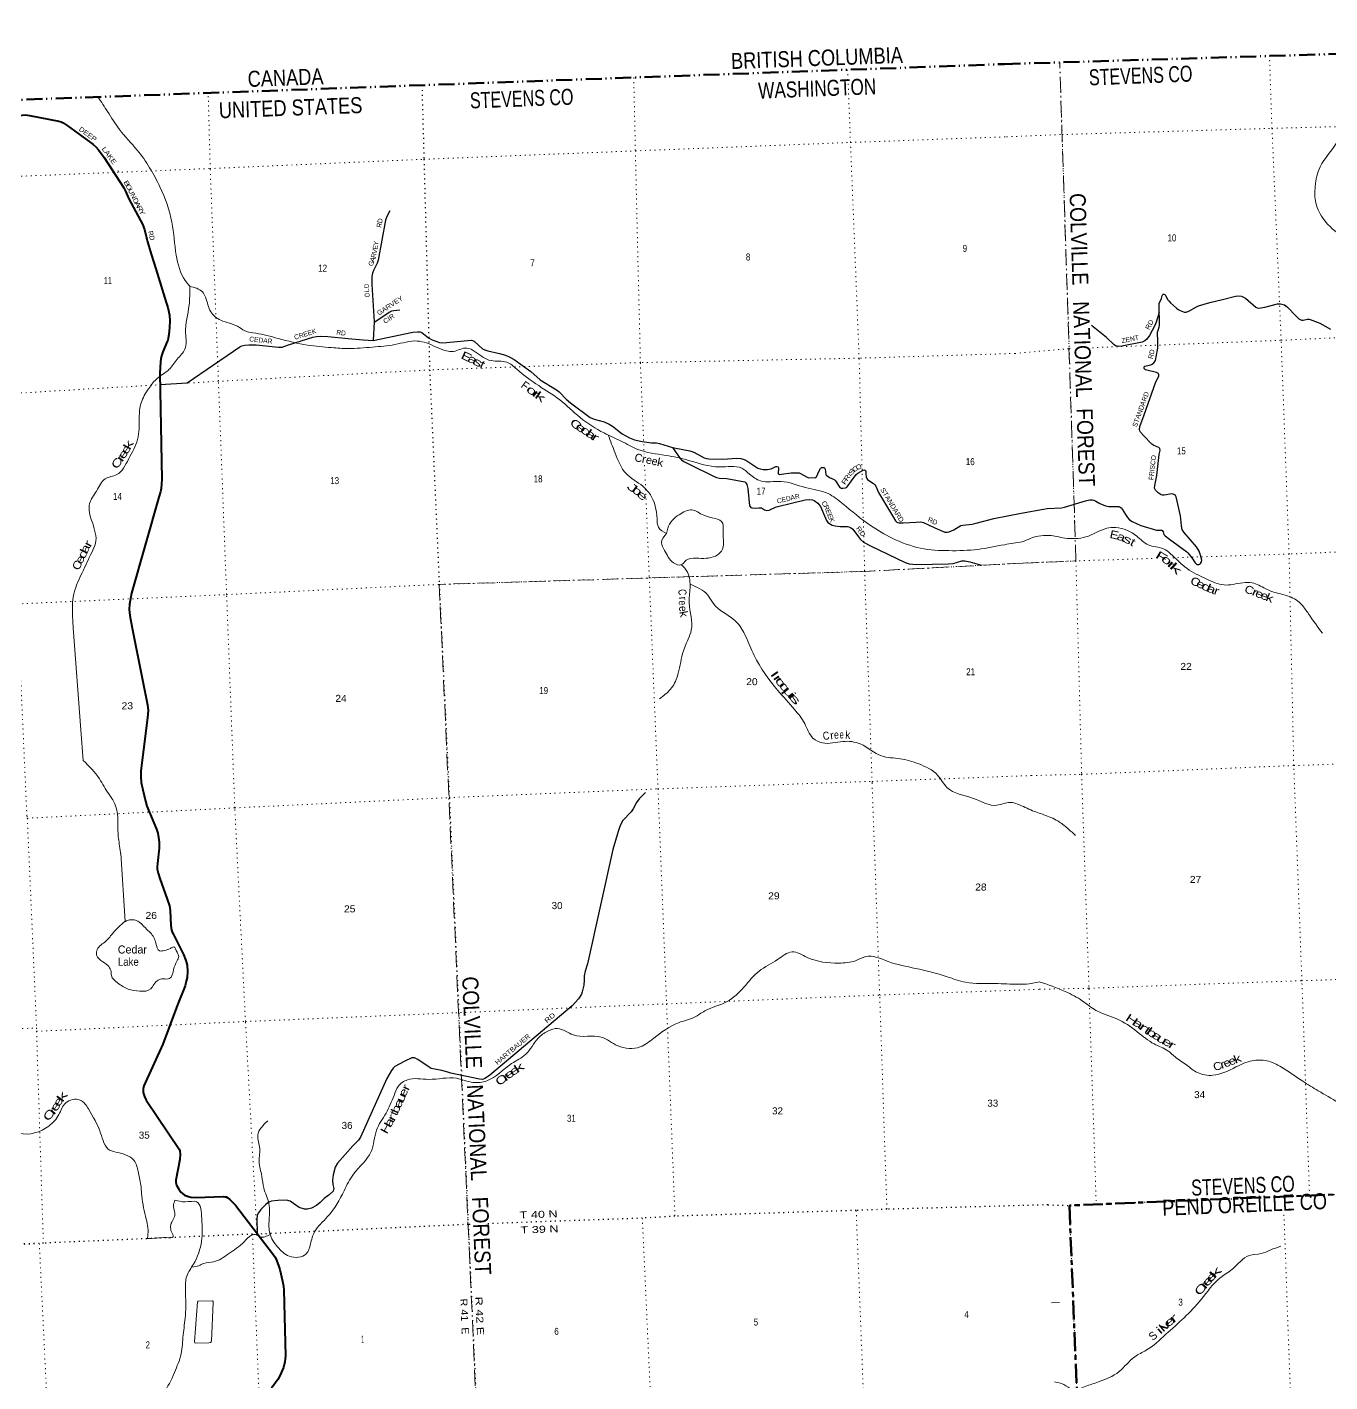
# Model space of a CAD drawing. Header units: feet. Extents: x 727543 to 978287, y 379550 to 572970.
# Drawn here: x 824345 to 856891, y 535279 to 569140 of the extents above; entities that cross this region are included whole.
import ezdxf
from ezdxf.enums import TextEntityAlignment as Align

# ---------------------------------------------------------------- set-up
doc = ezdxf.new("R2010")
doc.units = ezdxf.units.FT
doc.header["$LTSCALE"] = 80
for name, pattern in [('DASH_DOUBLE_DOT', [9.2, 5, -1.2, 0.3, -1.2, 0.3, -1.2]), ('DOT_DASHED', [7.7, 5, -1.2, 0.3, -1.2]), ('DOTTED', [1.5, 0.3, -1.2]), ('LONG_DASH_SHORT_DASH', [9.9, 6, -1.2, 1.5, -1.2])]:
    doc.linetypes.add(name, pattern=pattern)
for name, color, linetype, lineweight in [('10', 7, 'DASH_DOUBLE_DOT', 70), ('11', 7, 'LONG_DASH_SHORT_DASH', 60), ('26', 7, 'Continuous', 40), ('29', 7, 'Continuous', 25), ('39', 7, 'Continuous', 13), ('4', 7, 'Continuous', 13), ('44', 7, 'DOT_DASHED', 13), ('6', 7, 'DOTTED', 25), ('7', 7, 'DOTTED', 13)]:
    doc.layers.add(name, color=color, linetype=linetype, lineweight=lineweight)
for name, color, linetype in [('12', 7, 'Continuous'), ('27', 7, 'Continuous'), ('30', 7, 'Continuous'), ('41', 7, 'Continuous')]:
    doc.layers.add(name, color=color, linetype=linetype)

msp = doc.modelspace()

# ---------------------------------------------------------------- linework, layer by layer
at = {"layer": '10'}
for p, q in [((848764.84, 568215.64), (879052.52, 569139.66)), ((818442.32, 567115.42), (848764.84, 568215.64))]:
    msp.add_line(p, q, dxfattribs=at)
at = {"layer": '11'}
msp.add_lwpolyline([(865971.59, 568740.59), (867043.27, 540378.72), (850382.81, 539689.06), (851097.41, 521936.35)], dxfattribs=at)
at = {"layer": '26'}
for points in [[(818489.5, 566041.14), (818614.39, 566056.59), (824061.69, 566923), (824221.43, 566942.25), (824306.72, 566943.15), (824402.59, 566931.14), (825136.2, 566792.14), (825193.65, 566774.28), (825245.71, 566749.13), (825347.37, 566682.88), (825989.81, 566209.94), (826064.41, 566145.5), (826127.58, 566072.92), (826265.92, 565881.34), (826758.28, 565124.23), (826804.12, 565038.85), (826888.46, 564849.35), (827234.12, 564195.4), (827262.13, 564125.01), (827277.21, 564080.42), (827353.55, 563773.47), (827456.1, 563442.67), (827557.3, 563097.66), (827818.39, 562259.58)], [(827818.39, 562259.58), (827858.93, 562129.44), (827901.2, 561937.15), (827910.99, 561795.29), (827905.69, 561630), (827885.86, 561453.96), (827871.5, 561364.13), (827859.83, 561314.73), (827847.62, 561279.44), (827734.48, 561025.33), (827716.2, 560975.19), (827700.04, 560919.5), (827687.47, 560851.24), (827675.94, 560769.78), (827662.88, 560492.13), (827714.05, 557841.55), (827692.64, 557612.03), (827674.01, 557521.43), (827636.59, 557388.95), (826948.89, 554988.33), (826903.1, 554719.23), (826893, 554580.56), (826908.65, 554432.36), (826970.13, 554115.79), (827353.71, 552204.94), (827365.2, 552063.67), (827353.31, 551873.29), (827187.46, 550552.81), (827183.87, 550398.31), (827194.64, 550258.19), (827232.69, 550075.95), (827298.68, 549791.95), (827334.68, 549672.53), (827576.12, 549095.39), (827607.58, 548989.86), (827630.51, 548885.66), (827643.49, 548767.09), (827641.14, 548619.24), (827598.61, 548233.54), (827591.43, 548154.49), (827597.36, 548095.45), (827616.56, 547996.4), (827658.94, 547861.79), (827847.26, 547340.96), (827899.35, 547179.65), (827919.99, 547064.01), (827938.94, 546686.11), (827955.89, 546571.77), (827972.06, 546516.09), (828002.25, 546458.6), (828159.03, 546148.84)], [(828160.47, 546145.98), (828254.09, 545961.01), (828313.18, 545811.86), (828343.71, 545695.08), (828350.89, 545540.59), (828340.11, 545389.68), (828322.16, 545296.26), (828291.07, 545182.23), (828099.63, 544706.01), (827738.62, 543718.22), (827260.93, 542678.37), (827243.13, 542603.31), (827246.43, 542515.91), (827275.44, 542412.88), (827322.41, 542319.33), (828143.84, 541096.62), (828160.58, 541052.93), (828171.35, 540973.88), (828158.02, 540840.48), (828061.37, 540324.29), (828062.73, 540265.16), (828079.78, 540199.59), (828136.87, 540095.34), (828188.4, 540020.84), (828223.41, 539987.61), (828278.17, 539948.98), (828328.66, 539926.51), (828378.72, 539911.25), (828431.68, 539897.78), (828570.63, 539891.52), (829240.15, 539911.24), (829286.29, 539908.56), (829320.4, 539903.17), (829356.31, 539883.41), (829411.42, 539834.46), (829551.2, 539697.54), (830498.8, 538454.54), (830540.38, 538393.21), (830574.49, 538324.94), (830635.99, 538159.77), (830657.08, 538089.6), (830725.87, 537798.04), (830747.74, 537675.5), (830756.65, 537575.05), (830796.47, 535928.92), (830783.65, 535778.4), (830745.69, 535637.34), (830657.97, 535429.88), (830608.37, 535339.62), (830451.2, 535119.82)]]:
    msp.add_lwpolyline(points, dxfattribs=at)
at = {"layer": '29'}
for points in [[(833403.11, 564544.74), (833334.56, 564409.52), (833297.62, 564310.69), (833117.36, 563314.33), (833086.43, 563239.86), (832997.58, 563052.88), (832972.57, 562986.2), (832956.01, 562903.86), (832952.55, 562703.51), (833013.7, 561775.13), (832986.69, 561309.04)], [(852592.94, 561284.25), (852593.63, 561312.98), (852584.22, 561471.75), (852585.69, 561518.75), (852623.18, 561636.64), (852631.01, 561691.03), (852624.37, 562182.25), (852625.2, 562220.78), (852627.55, 562237.53), (852630.23, 562246.91), (852680.62, 562359.58), (852702.18, 562425.75), (852715.57, 562452.54), (852726.63, 562462.6), (852734.66, 562464.61), (852744.36, 562464.61), (852763.77, 562457.9), (852771.48, 562452.56), (852779.17, 562444.51), (852785.2, 562431.1), (852846.58, 562323.46), (852873.56, 562286.41), (852907.05, 562250.26), (853057.01, 562112.27), (853103.9, 562081.24), (853148.72, 562057.35), (853233.07, 562023.85), (853258.51, 562018.49), (853277.25, 562017.15), (853298.67, 562017.15), (853316.82, 562022.69), (853346.87, 562034.57), (853561.58, 562150.63), (853610.64, 562169.88), (853895.36, 562259.72), (854208.31, 562331.78)], [(854208.31, 562331.78), (854532.48, 562416.4), (854612.93, 562425.38), (854679.76, 562416.4), (854736, 562389.61), (854785.86, 562361.31), (855042.61, 562137.74), (855072.06, 562121.66), (855114.91, 562116.3), (855267.35, 562143.55), (855580.02, 562223.65), (855621.01, 562226.16), (855653.15, 562223.48), (855754.91, 562196.69), (855792.39, 562175.25), (855831.94, 562140.37), (856052.61, 561912.9), (856115.08, 561851.04), (856164.23, 561820.37), (856187.38, 561816.2), (856224.87, 561818.88), (856330.35, 561838.63), (856372.15, 561837.64), (856396.25, 561832.28), (856636.92, 561743.28), (856903.28, 561590.02)], [(833014.45, 561763.81), (833407.94, 562022.72), (833407.94, 562022.72), (833460.38, 562047.88), (833504.91, 562059.33), (833655.14, 562069.29)], [(852626.73, 562007.31), (852553, 561767.98), (852518.45, 561679.81), (852388.21, 561433.26), (852317.35, 561339.26), (852266.47, 561299.07), (852202.94, 561269.27), (851694.2, 561165.75), (851621.12, 561159.73), (851572.92, 561165.09), (851532.75, 561175.81), (851500.29, 561196.81), (851309.08, 561385.09), (850935.34, 561683.4)], [(827668.44, 560204.32), (828344.55, 560245.68), (829661.06, 561151.05), (829710.37, 561170.82), (829783.08, 561191.48), (829884.98, 561200.65), (830063.89, 561200.72), (830621.74, 561140.99), (830712.96, 561143.2), (830876.87, 561201.18), (831481.34, 561390.97), (831571.44, 561409.46), (831673.65, 561417.98), (831858.91, 561409.46), (832366.3, 561355.37), (832737.54, 561321.07), (832986.69, 561309.04), (833980.99, 561513.69), (834096.87, 561524.53), (834165.01, 561524.53), (834205.63, 561508.94), (834373.96, 561372.9), (834467.38, 561324.24), (834646.24, 561260.32), (834734.07, 561247.22), (835350.91, 561307.97), (835442.63, 561311.46), (835515.42, 561287.09), (835723.87, 561099.78), (835779.07, 561070.69), (835851, 561047.33), (836144.32, 560984.17), (836294.38, 560938.59), (836404.24, 560891.59), (836511.57, 560832.05), (836927.75, 560534.64), (837159.17, 560325.84), (837567.95, 560074.34), (837635.88, 560020.25), (837812.29, 559841.69), (837916.95, 559751.78), (838415.23, 559383.17), (838510.59, 559336.77), (838757.52, 559270.06), (838883.69, 559216.97), (838969.28, 559165.79), (839214.17, 558977.66), (839393.61, 558872.32), (839522.5, 558820.66), (839710.03, 558783.63), (839945.65, 558752.95), (840067.61, 558746.09), (840140.39, 558735.09), (840469.46, 558630.63)], [(849177.81, 556992.13), (849739.85, 557089.79), (849824.21, 557104.34), (850182.63, 557124.37), (850258.01, 557139.17), (850782.85, 557302.62), (850848.46, 557316), (850895.32, 557324.05), (850962.27, 557321.37), (850994.4, 557313.33), (851041.26, 557294.57), (851143.14, 557234.61), (851181.84, 557214.2), (851283.6, 557174), (851368.71, 557158.4), (851590.2, 557160.61), (851622.34, 557155.25), (851652.5, 557142.76), (851678.57, 557123.1), (851705.35, 557090.94), (851781.3, 556958.22), (851833.88, 556881.95), (851887.44, 556823), (851948.03, 556781.12), (852170.2, 556686.65), (852556.88, 556563.09), (852590.23, 556563.29), (852664, 556568.45), (852694.7, 556563.14), (852725.58, 556528.26), (852744.39, 556460.25), (852773.78, 556423.76), (852882.92, 556344.54), (853313.36, 556027.21), (853342.7, 555997.06), (853439.36, 555871.74), (853525.99, 555746.05), (853546.32, 555724.43), (853570.42, 555711.03), (853617.71, 555707.16), (853645.4, 555719.07), (853661.47, 555732.47), (853681.74, 555774), (853688.25, 555818.21), (853658.08, 555938.29), (853623.98, 556037.92), (853558.54, 556148.1), (853238.73, 556514.88), (853203.57, 556587.21), (853185.04, 556676.04), (853162.46, 556926.98), (853052.1, 557396.22), (853036.21, 557431.24), (853012.11, 557452.67), (852974.62, 557468.75), (852939.02, 557472.59), (852747.23, 557441.29), (852709.52, 557441.96), (852677.39, 557452.67), (852602.66, 557498.35), (852532.79, 557567.89), (852511.36, 557613.44), (852514.05, 557682.38), (852563.76, 557934), (852624.31, 558457.93), (852650.61, 558553.92), (852643.47, 558603.67), (852618.47, 558634.31), (852494.2, 558680.7), (852445.76, 558712.01), (852230.52, 558932.75), (852157.9, 559014.79), (852143.17, 559046.94), (852136.47, 559079.1), (852146.56, 559157.24), (852251.15, 559449.16), (852546.63, 560271.88), (852615.94, 560419.49), (852618.47, 560450.97), (852607.76, 560475.09), (852589.02, 560491.17), (852560.77, 560506.06), (852313.81, 560561.34), (852284.42, 560574.23), (852267.68, 560587.63), (852254.97, 560603.7), (852251.62, 560619.78), (852254.97, 560647.91), (852270.2, 560662.44), (852379.87, 560686.66), (852418.31, 560698.82), (852447.1, 560713.56), (852495.3, 560751.07), (852521.25, 560782.56), (852530.78, 560806), (852587.79, 561071.05), (852593.05, 561116.82), (852592.94, 561284.25)], [(840469.46, 558630.63), (840766.62, 558573.66), (840898.08, 558547.94), (841003.18, 558514.7), (841255.81, 558377.49), (841315.43, 558356.18), (841376.82, 558346.99), (841729, 558338.35), (842073.49, 558364.7), (842175.33, 558357.09), (842256.62, 558334.87), (842322.86, 558299.24), (842601.57, 558117.54), (842657.17, 558097.87), (842733.59, 558083.44), (842840.06, 558080.25), (842882.65, 558087.71), (842932.12, 558100.85), (843050.87, 558156.96), (843075.83, 558158.17), (843104.11, 558147.37), (843117.57, 558119.09), (843105.64, 557991.28), (843108.37, 557977.98), (843121.14, 557968.39), (843150.95, 557960.93), (843193.51, 557963.83), (843429.07, 557995.85), (843491.65, 557999.29), (843589.61, 558000.35), (843630.07, 557996.09), (843666.1, 557983.43), (843828.1, 557887.42), (843871.94, 557874.91), (844041.5, 557884.54), (844062.33, 557898.08), (844132.97, 558053.4), (844166.67, 558109.02), (844190.09, 558130.33), (844209.14, 558134.79), (844245.46, 558132.46), (844264.62, 558123.93), (844283.78, 558094.1), (844299.83, 557961.81), (844309.34, 557944.95), (844322.11, 557930.04), (844389.31, 557885.87), (844504.45, 557828.98), (844537.18, 557802.19), (844652.17, 557634.94), (844679.23, 557620.34), (844724.57, 557613.63), (844790.58, 557622.15), (844811.87, 557632.81), (844829.94, 557649.57), (844936.09, 557802.74), (845054.62, 557954.55), (845097.73, 557990.09), (845228.72, 558065.19), (845265.43, 558071.74), (845289.66, 558057.08), (845299.5, 558039.78), (845296.78, 557964.28), (845308.02, 557898.08), (845325.05, 557859.73), (845341.48, 557836.3), (845424.5, 557772.29), (845486.89, 557729.76), (845524.08, 557696.69), (845546.51, 557663.7), (845611.33, 557505.39), (846041.32, 556797.47), (846070.34, 556766.68), (846119.31, 556751.76), (846233.1, 556747.15), (846557.95, 556769.98), (846672.95, 556775.2), (846736.26, 556759.67), (847021.76, 556627.48), (847269.17, 556518.45), (847292.6, 556514.19), (847326.86, 556514.14), (847377.77, 556526.97), (847498.72, 556576.43), (847669.5, 556680.38), (847721.29, 556695), (847953.07, 556718.81), (848057.04, 556740.04), (848496.39, 556862.09), (849177.81, 556992.13)], [(840469.46, 558630.63), (840660.4, 558361.84), (840693.67, 558325.29), (840753.29, 558286.94), (840936.94, 558194.98), (841473.02, 557924.72), (841568.06, 557886.06), (841643.37, 557869.32), (841825.97, 557854.1), (842271.54, 557773.7), (842303.47, 557750), (842329.03, 557707.38), (842349.77, 557610.42), (842388.65, 557176.83), (842422.16, 557135.47), (842452.53, 557121.43), (842529.96, 557116.77), (842627.14, 557125.7), (842693.53, 557124.18), (842767.68, 557074.56), (842823.22, 557055.63), (842886.93, 557066.04), (843038.92, 557137.57), (843099.86, 557159.79), (843782.97, 557325.89), (843896.25, 557332.38), (843964.39, 557325.98), (844007.95, 557311.04), (844100.67, 557238.63), (844132.94, 557203.63), (844166.78, 557156.48), (844313.94, 556805.35), (844351.93, 556761.34), (844411.97, 556715.54), (844458.4, 556693.16), (844535.06, 556671.85), (844658.69, 556654.89), (844842.53, 556660.94), (844873.98, 556653.89), (844914.09, 556633.5), (844972.35, 556588.35), (845111.99, 556402.82), (845165.36, 556330.94), (845241.8, 556269.56), (845412.89, 556172.04), (846276.89, 555757.77), (846380.36, 555722.5), (846562.78, 555710.3), (847361.22, 555722.42), (847477.86, 555736.47), (847692.41, 555798.04), (847771.71, 555796.13), (847895.37, 555776.4), (848183.72, 555688.57)], [(839794.92, 550010.39), (839637.49, 549855.67), (839568.62, 549760.23), (839484.17, 549599.98), (839434.72, 549529.29), (839229.71, 549308.15), (839160.51, 549182.36), (839107.31, 549035.12), (838978.56, 548587.93), (838347.39, 545729.47), (838283.2, 545547.32), (838260.21, 545431.3), (838257.65, 545317.2), (838249.88, 545194.31), (838215.06, 545027.42), (838198.03, 544967.76), (838121.37, 544856.96), (837959.57, 544679.11), (835899.89, 542938.64), (835779.06, 542862.59), (835719.44, 542841.28), (835646.21, 542843.32), (834927.31, 542994.7), (834853.58, 543021.52), (834701.6, 543062.88), (834441.82, 543114.02), (834386.47, 543141.66), (834103, 543334.59), (834020.2, 543380.35), (833951.96, 543376.14), (833764.88, 543285.04), (833534.7, 543158.76), (833487.86, 543118.28), (833448.62, 543064.28), (833332.1, 542858.18), (832674.43, 541398.77), (832626.7, 541322.07), (832477.86, 541175.59), (832095.65, 540748.38), (832044.14, 540642.35), (831994.13, 540455.81), (831971.74, 540318.48), (831983.93, 540214.78), (832005.81, 540109.67), (831991.51, 540047.16), (831889.48, 539952.78), (831767.32, 539866.77), (831669.26, 539763.5), (831575.68, 539687.78), (831447.49, 539620.69), (831349.97, 539594.03), (831277.57, 539598.29), (831143.45, 539641.02), (830915.57, 539794.32), (830823.95, 539822.66), (830605.77, 539815.48), (830451.37, 539798.58), (830368.87, 539763.18), (830298.05, 539709.09), (830182.45, 539591.19), (830123.44, 539508.8), (830092.19, 539446.64), (830079.65, 539337.01), (830088.04, 538993.35)]]:
    msp.add_lwpolyline(points, dxfattribs=at)
at = {"layer": '39'}
msp.add_line((826685.47, 548485.36), (826790.22, 546785.32), dxfattribs=at)
msp.add_lwpolyline([(825497.67, 554129.42), (825689.46, 551572.65), (825748.36, 550811.95)], dxfattribs=at)
msp.add_lwpolyline([(828529.49, 536279.34), (828604.65, 537278.17), (828612.33, 537293.34), (828625.97, 537301.28), (828973.78, 537305.07), (828985.28, 537300.64), (828991.35, 537292.13), (828995.52, 537267.48), (828951.27, 536300.91), (828946.41, 536281.47), (828926.48, 536262.61), (828888.1, 536254.72), (828553.17, 536243.86), (828533.37, 536259.59)], close=True, dxfattribs=at)
for points in [[(857730.25, 568488.42), (857689.39, 568154.22), (857677.69, 567632.99), (857347.84, 567110.78), (857247.27, 566753.47), (857066.1, 566258.61), (856649.19, 565649.19), (856524.63, 565157.03), (856540.1, 564746.49), (856746.9, 564318.73), (857183.65, 563914.09), (857420.41, 563708.59), (857569.83, 563421.94), (858095.73, 562762.22), (858625, 562201.93), (859087.33, 561387.23), (859307.11, 560856.76), (859491.78, 560638.65), (859843.31, 560150.93), (860182.89, 559701.14), (860522.38, 559295.91), (860754.33, 559021.3), (861120.42, 558866.53), (861512.3, 558510.4), (861955.39, 557929.79), (862379.41, 557281.42), (862841.56, 556683.49)], [(826116.31, 567387.56), (826356.93, 567026.44), (826651.99, 566580.81), (827093.46, 566066.14), (827662.43, 565147.72), (827963, 564263.09), (828069.01, 563437.48), (828296.82, 562802.95), (828407.61, 562663.67)], [(828407.61, 562663.67), (828392.28, 562189.44), (828304.85, 561495.75), (828288.87, 561088.28), (828094.46, 560841.68), (827888.58, 560578.42), (827605.69, 560368.76), (827381.55, 560106.79), (827191.77, 559745), (827145.72, 559380.86), (827105.12, 558830.73), (826877.88, 558343.97), (826585.99, 557955.83), (826296.86, 557851.17), (826080.57, 557544.99), (825905, 557232.34), (825967.95, 556773.38), (826054.19, 556238.44), (825960.12, 556012.04), (825719.63, 555502.49), (825519.3, 555000.62), (825475.37, 554533.34), (825497.67, 554129.42)], [(828407.61, 562663.67), (828722.89, 562520.43), (828803.14, 562386), (828933.05, 562022.83), (829184.19, 561814.27), (829603.05, 561661), (829783.47, 561550.82), (830055.03, 561488.81), (830612.59, 561357.28), (831353.56, 561192.6), (831952.88, 561129.53), (832358.45, 561105.26), (832973.99, 561142.01), (833531.84, 561204.8), (834092.67, 561294.01), (834323.25, 561244.54), (834818.79, 561045.75), (834999.36, 561032.73), (835329.69, 561118.8), (835537.83, 561023.9), (835937.06, 560805.08), (836329.15, 560764.08), (836578.99, 560587.86), (837125.47, 560178.59), (837643.25, 559828.9), (838160.89, 559382.04), (838759.07, 558995.08), (839188.03, 558791.61), (839598.9, 558585.4), (840300.84, 558435.35), (840870.28, 558310.36), (841645.58, 558147.05), (842197.15, 558114.46), (842393.18, 557968.47), (842665, 557799.2), (843179.39, 557785.35), (843784.31, 557633.45), (844354.88, 557480.17), (844721.16, 557225.62), (845416.57, 556684.67), (845957.29, 556368.28), (846667.41, 556115.33), (847367.8, 556054.28), (848098.79, 556087.55), (848763.75, 556203.19), (849206.01, 556271.75)], [(838863.7, 558943.09), (839034.11, 558494), (839307.54, 557982.73), (839724.97, 557663.44), (839917.78, 557446.48), (840081.19, 556853.9), (840116.06, 556640.75), (840318.27, 556480.95)], [(840320.57, 556484.98), (840192.08, 556259.22), (840270.81, 556061.99), (840491.6, 555753.05), (840691.81, 555704.38), (840808.77, 555814.31), (841061.64, 555864.9), (841538.86, 555920.41), (841691.68, 556043.91), (841731.25, 556519.11), (841722.48, 556737.36), (841247.06, 556938.97), (840952.31, 557074.94), (840635.55, 556952.98), (840465.11, 556814.6), (840349.79, 556613.66), (840320.57, 556484.98)], [(849206.01, 556271.75), (849599.25, 556417.32), (849874.07, 556434.46), (850272.34, 556370.37), (850791.94, 556397.15), (851316.66, 556614.61), (851540.74, 556633.39), (852067.93, 556415.39), (852353.9, 556198.05), (852733.48, 556100.66), (852909.59, 555977.36), (853324.48, 555606.11), (853798.7, 555351.15), (854245.78, 555198.21), (854713.48, 555250.88), (854948.63, 555249.93), (855277.75, 555105.56), (855655.02, 554971.58), (855882.94, 554909.5), (856190.86, 554699.29), (856355.5, 554476.17), (856705, 553988.36)], [(840693.09, 555704.1), (840840.99, 555516.04), (840905.47, 555119.88), (840884.06, 554746.61), (840937.69, 554066.66), (840859.61, 553844.94), (840720.49, 553481.13), (840591.34, 552919.36), (840418.44, 552590.62), (840142.75, 552352.91)], [(840908.09, 555214.9), (841347.43, 554945.27), (841483.12, 554740.2), (842087.38, 554252.28), (842295.09, 553916.5), (842508.56, 553437.25), (843100.14, 552560.21), (843515.66, 552087.01), (843770.63, 551732.88), (843977.46, 551368.73), (844214.93, 551248.68), (844723.25, 551285.2), (845158.65, 551223.67), (845688.62, 550923.04), (846154.64, 550854.64), (846621.15, 550723.51), (847091.66, 550442.77), (847324.48, 550136.33), (847990.98, 549861.4), (848572.31, 549692.36), (848903.21, 549764.28), (849089.12, 549719.09), (849463.49, 549550.62)], [(825748.36, 550811.95), (826151.28, 550350.39), (826382.91, 549973.07), (826485.95, 549825.38), (826610.05, 549405.3), (826614.01, 549055.3), (826653.68, 548672.32), (826684.67, 548454.97)], [(849463.49, 549550.62), (849789.16, 549438.8), (850133.49, 549272.87), (850360.83, 549095.29), (850536.64, 548935.51)], [(826786.1, 546787.18), (826495.96, 546506.39), (826314.22, 546296.72), (826096.13, 546085.6), (826081.46, 545947.38), (826237.91, 545779.57), (826386.43, 545657.99), (826442.04, 545532.7), (826450.06, 545433.84), (826604.97, 545253.83), (826872.26, 545096.52), (827161.58, 545045.34), (827432.46, 545100.7), (827510.89, 545213.13), (827621.79, 545322.82), (827742, 545351.91), (827903.5, 545360.39), (828005.73, 545585.1), (828088.25, 545796.87), (828132.1, 545913.99), (828089.33, 546021.58), (828007.22, 546151.88), (827925.79, 546114.22), (827776.1, 546063.71), (827655.24, 546050.78), (827562.37, 546247.44), (827426.75, 546501.1), (827298.34, 546625.5), (827113.62, 546792.18), (826990.73, 546829.77), (826877.87, 546819.19), (826778.42, 546776.75)], [(833511.49, 542435.23), (833615.58, 542664.05), (833845.64, 542829.1), (834379.26, 542840.32), (835070.01, 542867.93), (835488.94, 542763.24), (835826.72, 542803.87), (836447.09, 543234.69), (836803.9, 543467.55), (837109.5, 543868.57), (837353.15, 544046.11), (837597.28, 544112.55), (837990.2, 543950.14), (838688.33, 543895.07), (839099.52, 543680.77), (839663.04, 543652.7), (840000.29, 543868.59), (840619.88, 544257.68), (841014.91, 544394.92), (841275.67, 544551.07), (841832.67, 544785.86), (842253.19, 545144.74), (842631.45, 545548.47), (843093.35, 545834.11), (843453.71, 546028.66), (843833.54, 545890.02), (844628.23, 545747.72), (845040.57, 545806.71), (845291.32, 545909.84), (845856.64, 545786.72), (846539.28, 545613.63), (847328.49, 545406.35), (847787.17, 545268.84), (848531.02, 545233.81), (849110.29, 545216.49), (849376.9, 545227.15), (849628.73, 545280.88)], [(849628.73, 545280.88), (850278.11, 545037.38), (850713.05, 544798.78), (851044.37, 544565.37), (851569.25, 544353.34), (852079.09, 544031.19), (852501.02, 543725.1), (852841.41, 543556.96), (853027.24, 543399.68), (853316.68, 543194.66), (853576.65, 543012.56), (853969.04, 542944.13), (854542.97, 543149.76), (854953, 543307.06), (855315.93, 543304.09), (855680.2, 543145.18), (856215.75, 542793.87), (856597.92, 542556.8), (857102.37, 542262.75)], [(819393.16, 541661.24), (819766.93, 541839.15), (820044.6, 541876.57), (820637.27, 541928.6), (820997.37, 541878.23), (821302.55, 541734.58), (821496.8, 541582.45), (821852.62, 541487.38), (822190.66, 541432.08), (822620.46, 541459.38), (823198.56, 541672.75), (823492.7, 541753.33), (823703.33, 541696.98), (824156.69, 541490.44), (824885.71, 541673.41), (825137.23, 541958.73), (825311.43, 542255.13), (825666.82, 542321.97), (825875.95, 542101.61), (826179.45, 541496.42), (826404.79, 541074.31), (826619.78, 541010.04), (827035.42, 540785.8), (827125.89, 540497.96), (827192.21, 540156.53), (827209.71, 539922.44), (827319.87, 539345.95), (827357.21, 538920.38), (827343.88, 538860.63)], [(830354.73, 541803.01), (830108.07, 541447.04), (830158.07, 541109), (830142.79, 540784.55), (830207.91, 540422.83), (830256.2, 540127.23), (830385.23, 539735.68), (830391.3, 539333.14), (830409.23, 538987.75), (830600.61, 538655.37), (830895.22, 538422.24), (831317.83, 538477.59), (831425.14, 538726.79), (831522.35, 539026.18), (831852.86, 539409.79), (832263.79, 540057.72), (832497.91, 540473.9), (832938.66, 541033.96), (833074.84, 541571.73), (833310.66, 541996.08), (833511.49, 542435.23)], [(825454.55, 520961.61), (825352.67, 521148.25), (825415.73, 521341.03), (825437.56, 522005.79), (825410.42, 522328.54), (825402.07, 522486.08), (825289.51, 522568.62), (825368.23, 522774.17), (825420.28, 523089.97), (825385.34, 523254.54), (825335.38, 523390.18), (825432.25, 523396.08), (825518.6, 523462.27), (825633.39, 523877.74), (825614.6, 524093.56), (825622.65, 524245.68), (825827.25, 524440.07), (826226.96, 524662.5), (826284.09, 524952.2), (826287.95, 525057.6), (826374.85, 525210.85), (826347.43, 525339.29), (826385.19, 525557.38), (826445.02, 525729.78), (826527.84, 526085.28), (826616.99, 526283.15), (826857.78, 527237.99), (826865.28, 527303.06), (826991.8, 528030.69), (826914.36, 528246.19), (826845.55, 528498.47), (826822.59, 529321.33), (826720.25, 530357.58), (826706.29, 530654.56), (826776.63, 530766.67), (826788.8, 530916.93), (826844.12, 531000.1), (826804.42, 531132.1), (826854.65, 531241.38), (826812.8, 531628.32), (826860.35, 531804.29), (826864.83, 531994.73), (826967.49, 532108.13), (826993.04, 532378.34), (827107.02, 532461.84), (827175.3, 532776.27), (827097.6, 533048.43), (827153.65, 533164.01), (827138.42, 533341.52), (826978.19, 533452.51), (826951.23, 533720.62), (827061.85, 533988.17), (827276.33, 534440.01), (827477.68, 534765.83), (827733.17, 535002.73), (828024.23, 535512.28), (828189.58, 535978.34), (828243.37, 536452.09), (828298.77, 536936.02), (828301.46, 537573.7), (828333.86, 537925.15), (828501.92, 538223.33), (828701.51, 538793.98), (828709.07, 539361.01), (828578.98, 539778.83), (828293.71, 539779.57), (828039.05, 539824.04)], [(827339.37, 538860.97), (827579.76, 538873.26), (827821.84, 538886.33), (827990.35, 538907.29), (827951.64, 539029.15), (827972.83, 539307.29), (828034.28, 539439.28), (828003.13, 539660.68), (828039.05, 539824.04)], [(828461.68, 538148.88), (828633.05, 538182.02), (828760.12, 538241.75), (829003.38, 538279.81), (829371.66, 538478.72), (829768.2, 538779.96), (829951.72, 538945.17), (830048.18, 538961.17), (830188.28, 538897.96), (830285.07, 538905.87), (830413.79, 538966.24)], [(850014.91, 535277.44), (850242.34, 535217.84), (850461.1, 535092.52), (850775.99, 535162.23), (851106.87, 535279.29), (851623.6, 535536.89), (852015.36, 535908.07), (852301.56, 536069.6), (852795.29, 536469.95), (853248.01, 536880.51), (853678, 537342.65), (854152.97, 537881.9), (854454.77, 538098.87), (854874.45, 538436.94), (855170.08, 538485.47), (855400.9, 538575.48), (855661.96, 538668.95)]]:
    msp.add_spline(points, degree=3, dxfattribs=at)
at = {"layer": '4'}
msp.add_line((849938.34, 537255.32), (850140.2, 537263.15), dxfattribs=at)
at = {"layer": '44'}
for points in [[(849225.94, 555742.97), (850546.86, 555798.47), (850140.62, 568257.61)], [(849225.94, 555742.97), (845273.61, 555536.67), (834640.52, 555210.72), (834666.27, 554661.66), (835598.6, 533933.07), (836106.9, 521361)]]:
    msp.add_lwpolyline(points, dxfattribs=at)
at = {"layer": '6'}
for q in [(819507.15, 538544.93), (819512.02, 538413.9)]:
    msp.add_line((824649.54, 538741.28), q, dxfattribs=at)
for points in [[(849844.09, 539704.2), (850382.81, 539689.06), (851057.27, 539720.81), (855727.24, 539908.61), (856382.49, 539938.08), (861077.48, 540131.54), (861713.91, 540156.75), (866465.44, 540354.28), (867043.27, 540378.72), (866929.33, 543387.31), (866840.17, 545700.05), (866725.49, 548740.34), (866640.37, 551008.14), (866525.8, 554091.53), (866441.18, 556328.73), (866322.15, 559445.36), (866239.56, 561668.45), (866121.72, 564767.25), (866037.35, 566968.66), (865971.59, 568740.59)], [(834207.01, 567687.42), (834258.03, 565836.46), (834400.88, 560571.62), (834640.52, 555210.72), (834892.22, 549879.51), (835129.11, 544504.23), (835363.57, 539216.45), (835595.92, 534062.2), (835599.18, 533930.77), (835814.27, 528717.47), (835814.27, 528605.65), (836030.49, 523337.32), (836034.13, 523164.73), (836106.9, 521361)], [(849844.09, 539704.2), (845824.37, 539593.94), (845056.79, 539565.28), (840529.06, 539420.69), (839713.73, 539371.9), (835824.47, 539231.88)], [(835411.82, 539217.02), (835362.36, 539215.24), (830088.25, 538970.87), (829974.9, 538972.41), (824750.45, 538747.34), (824649.54, 538741.28)]]:
    msp.add_lwpolyline(points, dxfattribs=at)
at = {"layer": '7'}
for p, q in [((819310.23, 543844.33), (824580.68, 544128.5)), ((855727.53, 539908.62), (855729.39, 539856.86))]:
    msp.add_line(p, q, dxfattribs=at)
for points in [[(850140.62, 568257.61), (850202.21, 566452.01), (850379.52, 561101.65), (850546.86, 555798.47), (850688.93, 550464.26), (850872.93, 545102.19), (851053.63, 539741.46)], [(856382.53, 539938.08), (856191.72, 545302.89), (855988.56, 550684.32), (855871, 555970.54), (855673.81, 561311.73), (855444.26, 566608.83), (855382.25, 568417.52)], [(839500.21, 567879.48), (839539.52, 566051.67), (839665.65, 560749.72), (839760.06, 558465.41)], [(845824.37, 539593.94), (845643.54, 544948.35), (845454.23, 550261.93), (845267.83, 555553.37), (845131.85, 560848.85), (844914.48, 566256.44), (844842.1, 568073.31)], [(823547.89, 567300.67), (823596.66, 565387.94), (823757.8, 559970.01), (824100.19, 554723.26), (824339.26, 549429.88), (824349.86, 549367.56), (824580.68, 544128.5), (824580.13, 544041.44), (824750.45, 538747.34)], [(830088.25, 538970.87), (829799.73, 544286.56), (829532.53, 549625.37), (829328.35, 554956.58), (829124.17, 560287.78), (828919.03, 565592.64), (828868.07, 567493.71)], [(848815.47, 566398.25), (850203.43, 566454.44), (855444.26, 566608.83), (860745.62, 566749.95), (865558.03, 566948.85)], [(818521.1, 565082.81), (823596.66, 565387.94), (828908.44, 565604.36), (834258.03, 565836.46), (839541.78, 566045.68), (844914.48, 566256.44), (848815.47, 566398.25)], [(850839.51, 561122.12), (855673.81, 561311.73), (860931.94, 561552.09), (866232.43, 561668.86)], [(849024.13, 560983.03), (850379.52, 561104.08), (850418.24, 561105.6)], [(849024.13, 560983.03), (845131.2, 560865.01), (839663.47, 560753.68), (834400.88, 560571.62), (829124.17, 560287.78), (823757.8, 559970.01), (818718.89, 559759.43)], [(839771.33, 558192.7), (839887.12, 555390.87), (840105.83, 550100.72), (840319.8, 544727.4), (840529.06, 539420.69)], [(866441.18, 556328.73), (861105.83, 556189.53), (855871, 555970.54), (852945.98, 555876.01)], [(818916.46, 554497.23), (824100.19, 554723.26), (829328.35, 554956.58), (834640.52, 555210.72), (839893.58, 555372.57), (845269.15, 555535.46), (849225.94, 555742.97)], [(852451.28, 555860.02), (850546.86, 555798.47), (849225.94, 555742.97)], [(849430.67, 550433.04), (850688.93, 550464.26), (855988.56, 550684.32), (861318.81, 550857.2), (866640.37, 551008.14)], [(824349.86, 549367.56), (829532.53, 549625.37), (834886.15, 549881.94), (840105.83, 550100.72), (845455.19, 550288.28), (849430.67, 550433.04)], [(849636.48, 545091.73), (850870.13, 545118.26), (856185.46, 545306.65), (861509.16, 545489.35), (866840.61, 545698.34)], [(824580.13, 544041.44), (829799.73, 544286.56), (835052.77, 544504.68), (840319.8, 544727.4), (845643.54, 544948.35), (849636.48, 545091.73)], [(845056.79, 539565.28), (845260.85, 534387.89), (845482.39, 529077.62), (845696.03, 523712.38), (845787.9, 521732.77)], [(850378.34, 539689.55), (850588.47, 534606.66), (850798.45, 529233.29), (851017.21, 523904.44), (851097.41, 521936.35)], [(855743.76, 539457.93), (855913.98, 534732.35), (856124.27, 529414.07), (856305.77, 524104.55), (856371.18, 522140.84)], [(839713.73, 539371.9), (839951.24, 534218.11), (840190.57, 528868.07), (840385.86, 523506.15), (840481.69, 521530.06)], [(824649.54, 538741.28), (824900.88, 533545.54), (824915.69, 533428.74), (825168.39, 528249.25), (825183.21, 528081.85), (825330.51, 522756.47), (825398.84, 520960.91)], [(829974.9, 538972.41), (830191.52, 533633.6), (830409.27, 528317.11), (830656.67, 522967.39), (830747.27, 521161.56)]]:
    msp.add_lwpolyline(points, dxfattribs=at)

# ---------------------------------------------------------------- texts
at = {"layer": '10'}
for s, rotation, width, p in [('BRITISH COLUMBIA', 2.078, 0.85, (841936.85, 568090.81)), ('CANADA', 2.078, 0.85, (829861.57, 567642.66)), ('WASHINGTON', 2.195, 0.8, (842616.86, 567349.96)), ('UNITED STATES', 2.149, 0.85, (829141.92, 566858.59))]:
    msp.add_text(s, height=400, rotation=rotation, dxfattribs=dict(at, width=width)).set_placement(p)
at = {"layer": '12'}
for s, rotation, width, p in [('STEVENS CO', 2.218, 0.75, (850879.38, 567680.67)), ('STEVENS CO', 2.169, 0.75, (835415.71, 567104.62)), ('STEVENS CO', 2.37, 0.75, (853435.76, 539930.35)), ('PEND OREILLE CO', 2.37, 0.85, (852711.1, 539430.67))]:
    msp.add_text(s, height=400, rotation=rotation, dxfattribs=dict(at, width=width)).set_placement(p)
at = {"layer": '27'}
for s, rotation, width, p in [('DEEP', 323.641, 1.15, (825624.98, 566565.44)), ('LAKE', 305.833, 1.2, (826202.25, 566097.39)), ('-', 303.037, 1.65, (826565.84, 565548.55)), ('RD', 283.966, 0.95, (827364.22, 564031.18))]:
    msp.add_text(s, height=120, rotation=rotation, dxfattribs=dict(at, width=width)).set_placement(p)
for s, rotation, width, p in [('B', 301.037, 1.4, (826785.56, 565200.07)), ('O', 297.231, 1.15, (826835.22, 565111.16)), ('U', 294.992, 1.15, (826888.72, 565009.02)), ('N', 294.992, 1.1, (826947.41, 564893.38)), ('D', 297.86, 1.2, (827008.21, 564772.59)), ('A', 297.86, 1.35, (827053.99, 564680)), ('R', 297.86, 1.2, (827110.53, 564580.19)), ('Y', 297.86, 1.3, (827163.47, 564480.41))]:
    msp.add_text(s, height=120, rotation=rotation, dxfattribs=dict(at, width=width)).set_placement(p, align=Align.CENTER)
at = {"layer": '30'}
for s, rotation, width, p in [('R', 79.745, 0.85, (833199.78, 564178.07)), ('D', 79.745, 0.85, (833220, 564289.81)), ('Y', 79.745, 0.9, (833118.26, 563725.4)), ('R', 79.745, 0.85, (833064.08, 563421.55)), ('V', 79.745, 0.95, (833084.11, 563523.74)), ('E', 79.745, 0.9, (833102.89, 563627.53)), ('G', 64.584, 1.05, (832994.06, 563209.43)), ('A', 67.445, 1.2, (833032.5, 563309.24)), ('D', 93.768, 0.7, (832884.81, 562673.68)), ('L', 93.768, 0.85, (832887.88, 562562.37)), ('O', 93.768, 0.7, (832899.43, 562444.96)), ('GARVEY', 33.344, 1.1, (833439.97, 562130.15)), ('CIR', 33.344, 1.1, (833414.29, 561804.89)), ('RD', 62.155, 1.1, (852436.14, 561675.44)), ('RD', 353.915, 0.85, (832182.31, 561441.43)), ('ZENT', 11.502, 1.05, (851913.53, 561282.02)), ('RD', 77.861, 0.9, (852490.87, 560953.3)), ('STANDARD', 70.244, 1.05, (852220.85, 559566.74)), ('S', 52.018, 1.55, (844993.76, 557990.34)), ('C', 39.502, 1.5, (845072.39, 558054.15)), ('O', 29.827, 1.2, (845147.61, 558094.88)), ('F', 55.277, 1.6, (844816.34, 557752.84)), ('R', 55.277, 1.35, (844878.69, 557843.52)), ('I', 52.018, 1.15, (844938.54, 557915.01)), ('STANDARD', 301.274, 1.1, (845904.82, 557167.2)), ('C', 296.825, 1.15, (844215.81, 557201.09)), ('R', 292.739, 1.1, (844264.07, 557106.11)), ('E', 292.739, 1.15, (844311.25, 556998.12)), ('E', 292.739, 1.15, (844351.79, 556894.99)), ('K', 292.801, 1.1, (844395.26, 556799.42)), ('RD', 306.967, 1.2, (845127.28, 556498.92)), ('RD', 335.155, 1.05, (846944.31, 556740.48)), ('RD', 40.198, 1.25, (837442.7, 544333.99)), ('HARTBAUER', 40.198, 1.1, (836511.05, 543546.74))]:
    msp.add_text(s, height=120, rotation=rotation, dxfattribs=dict(at, width=width)).set_placement(p, align=Align.CENTER)
for s, rotation, p in [('CEDAR', 353.889, (830178.45, 561257.22)), ('CREEK', 17.431, (831309.28, 561409.25)), ('FRISCO', 83.408, (852515.19, 558123.51)), ('CEDAR', 13.666, (843374.32, 557298.56))]:
    msp.add_text(s, height=120, rotation=rotation, dxfattribs=at).set_placement(p, align=Align.CENTER)
at = {"layer": '41'}
for s, rotation, width, p in [('E', 334.764, 1.5, (835282.21, 560812.62)), ('a', 333.246, 1.5, (835429.57, 560746.11)), ('s', 331.019, 1.7, (835559.61, 560678.37)), ('t', 331.528, 1.35, (835675.7, 560620.13)), ('o', 323.265, 1.7, (836892.75, 559977.94)), ('r', 323.265, 1.9, (837010.36, 559892.53)), ('k', 325.031, 1.85, (837108.08, 559820.29)), ('C', 320.937, 1.55, (837995.58, 559129.83)), ('e', 323.578, 1.7, (838121.83, 559045.33)), ('d', 325.064, 1.85, (838254.61, 558961.49)), ('a', 327.437, 1.65, (838369.94, 558880.13)), ('k', 61.159, 1.65, (826962.07, 558650.34)), ('e', 59.194, 1.5, (826896.31, 558535.95)), ('r', 328.769, 1.7, (838492.61, 558804.81)), ('C', 57.066, 1.4, (826669.2, 558189.63)), ('r', 55.567, 1.8, (826761.56, 558317.33)), ('e', 57.47, 1.55, (826824.93, 558418.26)), ('r', 348.428, 1.1, (839738.21, 558246.34)), ('k', 348.505, 1.15, (840144.07, 558161.09)), ('J', 324.163, 1.9, (839411.61, 557548.12)), ('o', 327.623, 1.55, (839534.08, 557465.06)), ('e', 320.339, 1.8, (839648.28, 557360.32)), ('E', 347.358, 1.25, (851484.01, 556353.13)), ('a', 338.036, 1.35, (851643.01, 556307.09)), ('s', 334.338, 1.6, (851794.71, 556244.62)), ('t', 331.236, 1.35, (851921.98, 556179.71)), ('d', 64.688, 1.55, (825825.04, 555931.67)), ('a', 64.688, 1.45, (825883.4, 556060.75)), ('r', 62.782, 1.55, (825957.09, 556189.15)), ('F', 329.256, 1.8, (852636.57, 555817.08)), ('C', 64.781, 1.2, (825686.4, 555649.01)), ('e', 64.781, 1.35, (825752.58, 555789.22)), ('o', 322.841, 1.7, (852754.71, 555743.41)), ('r', 318.659, 2.1, (852877.46, 555631.6)), ('k', 316.206, 2.25, (852972.49, 555536.2)), ('C', 333.498, 1.25, (853487.83, 555188.38)), ('C', 274.757, 0.8, (840617.04, 555007.12)), ('e', 335.139, 1.35, (853622.09, 555126.99)), ('d', 335.246, 1.5, (853760.17, 555060.59)), ('a', 336.671, 1.4, (853894.72, 555004.64)), ('r', 340.95, 1.3, (854031.78, 554955.22)), ('C', 339.052, 1.15, (854842.89, 554980.39)), ('r', 336.602, 1.45, (854983.79, 554928.18)), ('e', 336.506, 1.3, (855092.63, 554883.04)), ('e', 340.089, 1.2, (855225.44, 554833.11)), ('k', 340.089, 1.35, (855355.21, 554779.7)), ('e', 273.786, 0.8, (840623.96, 554743.03)), ('e', 279.023, 0.95, (840635.88, 554587.58)), ('k', 281.133, 1.1, (840652.36, 554451.78)), ('I', 304.772, 1.9, (842937.11, 552912.39)), ('r', 304.772, 1.85, (843015.88, 552807.31)), ('o', 307.369, 1.7, (843090.37, 552704.8)), ('q', 307.369, 1.85, (843195.36, 552583.06)), ('u', 310.359, 2, (843299.46, 552455.48)), ('i', 312.461, 1.8, (843388.71, 552359.67)), ('s', 312.461, 2.25, (843451.46, 552284.69)), ('C', 7.813, 0.85, (844318.77, 551330.61)), ('e', 3.683, 0.8, (844568.76, 551356.84)), ('e', 0.15, 0.7, (844694.96, 551359.76)), ('k', 356.302, 0.95, (844842.34, 551354.02)), ('H', 326.685, 1.55, (851888.96, 544249.48)), ('a', 326.685, 1.7, (852042.78, 544157.19)), ('r', 323.987, 1.85, (852169.37, 544067.41)), ('t', 324.987, 1.6, (852278.6, 543988.36)), ('b', 324.095, 1.75, (852384.9, 543922.46)), ('a', 327.095, 1.65, (852516.43, 543841.24)), ('u', 329.643, 1.65, (852644.16, 543757.2)), ('e', 330.206, 1.5, (852778.44, 543688.59)), ('r', 328.777, 1.7, (852899.28, 543616.32)), ('e', 35.266, 1.65, (836569.6, 542979.69)), ('k', 32.86, 1.8, (836684.72, 543054.15)), ('C', 19.184, 1.1, (854114.72, 543077.52)), ('r', 19.184, 1.3, (854240.49, 543122.33)), ('e', 20.238, 1.2, (854352.08, 543164)), ('e', 20.238, 1.2, (854481.07, 543212.19)), ('k', 21.124, 1.4, (854617.79, 543263.11)), ('C', 35.546, 1.45, (836243.21, 542746.56)), ('r', 35.546, 1.85, (836358.92, 542827.17)), ('e', 35.266, 1.65, (836451.88, 542898.44)), ('k', 54.507, 1.9, (825298.04, 542353.79)), ('u', 65.425, 1.45, (833777.59, 542343.85)), ('e', 65.539, 1.3, (833835.22, 542476.89)), ('r', 65.935, 1.45, (833898.9, 542603.47)), ('r', 52.577, 1.95, (825066.4, 542000.19)), ('e', 56.202, 1.6, (825133.53, 542112.55)), ('e', 60.365, 1.45, (825204.58, 542233.78)), ('b', 65.425, 1.4, (833646.19, 542060.31)), ('a', 65.425, 1.4, (833714.39, 542205.65)), ('C', 52.577, 1.5, (824967.25, 541889.87)), ('H', 61.408, 1.45, (833397.63, 541578.9)), ('a', 62.423, 1.5, (833477.7, 541718.65)), ('r', 63.544, 1.55, (833547.53, 541841.2)), ('t', 65.425, 1.2, (833599.36, 541955.47)), ('k', 46.409, 2.25, (854103.28, 537946.09)), ('C', 49.425, 1.6, (853733.67, 537530.65)), ('r', 49.425, 2.05, (853832, 537645.47)), ('e', 49.25, 1.85, (853912.53, 537740.21)), ('e', 49.25, 1.85, (853998.88, 537840.44)), ('l', 40, 1.6, (852758.7, 536543.68)), ('v', 41.123, 2, (852847.24, 536622.75)), ('e', 41.123, 1.9, (852944.52, 536710.1)), ('r', 41.123, 2.1, (853047.77, 536795.7)), ('i', 40, 1.7, (852694.76, 536490.03))]:
    msp.add_text(s, height=200, rotation=rotation, dxfattribs=dict(at, width=width)).set_placement(p, align=Align.CENTER)
for s, rotation, p in [('F', 323.265, (836727.71, 560100.38)), ('C', 346.339, (839596.21, 558277.31)), ('e', 348.428, (839864.49, 558224.36)), ('e', 348.505, (840004.07, 558192.94)), ('r', 277.677, (840630.63, 554849.44)), ('r', 7.943, (844463.34, 551344.02)), ('S', 40, (852534.94, 536355.91))]:
    msp.add_text(s, height=200, rotation=rotation, dxfattribs=at).set_placement(p, align=Align.CENTER)
msp.add_text('Cedar', height=200, dxfattribs=at).set_placement((826974.51, 545986.16), align=Align.CENTER)
at = {"layer": '41', "width": 0.9}
msp.add_text('Lake', height=200, dxfattribs=at).set_placement((826872.46, 545679.84), align=Align.CENTER)
at = {"layer": '44', "width": 0.9}
for s, rotation, p in [('COLVILLE   NATIONAL  FOREST', 271.868, (850385.58, 564983.41)), ('COLVILLE   NATIONAL   FOREST', 272.542, (835211.14, 545404.35))]:
    msp.add_text(s, height=400, rotation=rotation, dxfattribs=at).set_placement(p)
at = {"layer": '6'}
for s, rotation, width, p in [('T 40 N', 2.062, 1.35, (837126.29, 539378.81)), ('T 39 N', 2.062, 1.35, (837149.32, 539003.7)), ('R 42 E', 272.575, 1.35, (835564.19, 536923.79)), ('R 41  E', 272.575, 1.15, (835185.09, 536909.36))]:
    msp.add_text(s, height=175, rotation=rotation, dxfattribs=dict(at, width=width)).set_placement(p, align=Align.CENTER)
at = {"layer": '7'}
for s, width, p in [('10', 0.85, (852945.37, 563783.28)), ('8', 0.85, (842356.56, 563307.04)), ('9', 0.85, (847772.69, 563521.98)), ('12', 0.85, (831727.85, 563025.98)), ('7', 0.85, (836971.43, 563162.89)), ('11', 0.65, (826360.96, 562715.35)), ('16', 0.85, (847906.01, 558191.99)), ('15', 0.85, (853180.32, 558460.79)), ('13', 0.85, (832028.19, 557717.76)), ('18', 0.85, (837111.27, 557763.8)), ('14', 0.85, (826601.26, 557323.33)), ('17', 0.85, (842681.62, 557453.75)), ('21', 0.85, (847916.44, 552940.93)), ('22', 1.1, (853298.61, 553074.48)), ('19', 0.85, (837248.63, 552472.09)), ('20', 1.1, (842451.64, 552692.99)), ('23', 1.1, (826848.12, 552090.35)), ('24', 1.1, (832187.96, 552275.69)), ('27', 1.1, (853535.6, 547750.61)), ('28', 1.1, (848172.18, 547560.03)), ('25', 1.1, (832403.72, 547013.85)), ('30', 1.05, (837584.45, 547095.95)), ('29', 1.1, (843001.09, 547339.75)), ('26', 1.1, (827445.46, 546850.78)), ('34', 1.05, (853637.4, 542371.79)), ('32', 1.05, (843091.82, 541965.41)), ('33', 1.05, (848468.68, 542158.33)), ('36', 1.05, (832337.99, 541602.66)), ('31', 0.85, (837942.93, 541780.86)), ('35', 1.05, (827270.61, 541359.98)), ('3', 0.85, (853160.8, 537185.06)), ('4', 0.85, (847813.92, 536879.4)), ('5', 0.85, (842553.23, 536688.18)), ('1', 0.4, (832727.09, 536258)), ('6', 0.85, (837570.3, 536455.69)), ('2', 0.85, (827359.18, 536116.94))]:
    msp.add_text(s, height=175, dxfattribs=dict(at, width=width)).set_placement(p, align=Align.CENTER)

doc.saveas('drawing.dxf')
